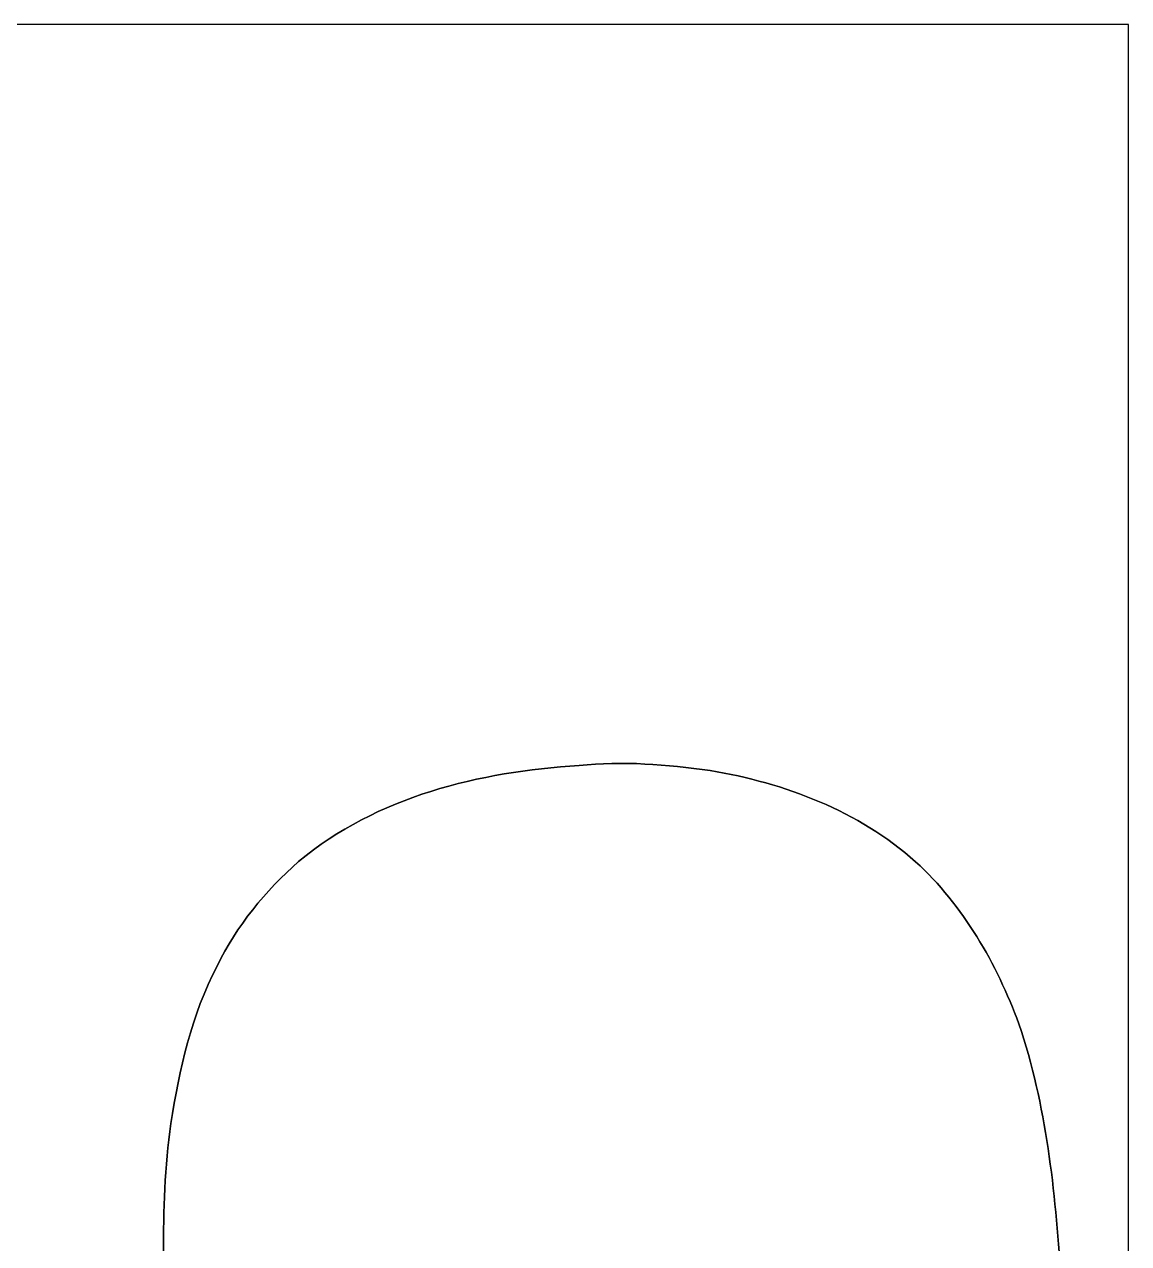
# Model space of a CAD drawing. Header units: centimetres. Extents: x -16.8 to 16.8, y -16.7 to 16.7.
# Drawn here: x 1.68 to 16.77, y 0 to 16.67 of the extents above; entities that cross this region are included whole.
import ezdxf

# ---------------------------------------------------------------- set-up
doc = ezdxf.new("R2010")
doc.units = ezdxf.units.CM
doc.header["$MEASUREMENT"] = 0
doc.layers.add('Layer 1', color=7, linetype='Continuous')

msp = doc.modelspace()

# ---------------------------------------------------------------- linework, layer by layer
at = {"layer": 'Layer 1', "color": 7}
for points, knots in [([(-16.77458, 16.66875), (-16.77458, 16.66875), (16.77458, 16.66875), (16.77458, 16.66875), (16.77458, 16.66875), (16.77458, 16.66875), (16.77458, -16.66875), (16.77458, -16.66875), (16.77458, -16.66875), (16.77458, -16.66875), (-16.77458, -16.66875), (-16.77458, -16.66875), (-16.77458, -16.66875), (-16.77458, -16.66875), (-16.77458, 16.66875), (-16.77458, 16.66875), (-16.77458, 16.66875), (-16.77458, 16.66875), (-16.77458, 16.66875), (-16.77458, 16.66875)], [0, 0, 0, 0, 0.16666667, 0.16666667, 0.16666667, 0.16666667, 0.33333333, 0.33333333, 0.33333333, 0.33333333, 0.5, 0.5, 0.5, 0.5, 0.66666667, 0.66666667, 0.66666667, 0.66666667, 1, 1, 1, 1]), ([(9.26147, 6.53697), (7.90293, 6.45336), (6.49534, 6.11258), (5.42854, 5.22429), (5.42854, 5.22429), (4.97628, 4.82071), (4.57729, 4.34552), (4.31624, 3.79483), (4.31624, 3.79483), (3.96275, 3.12808), (3.79871, 2.38231), (3.68335, 1.64218), (3.68335, 1.64218), (3.50767, 0.46002), (3.61774, -0.7366), (3.59304, -1.92581), (3.59304, -1.92581), (3.26249, -1.63759), (2.94005, -1.33138), (2.55729, -1.11231), (2.55729, -1.11231), (1.97414, -0.75424), (1.28834, -0.52881), (0.59796, -0.59831), (0.59796, -0.59831), (0.10407, -0.62442), (-0.36124, -0.85196), (-0.72319, -1.18145), (-0.72319, -1.18145), (-1.26859, -1.71768), (-1.48237, -2.5146), (-1.42381, -3.26214), (-1.42381, -3.26214), (-1.40476, -3.93206), (-1.21673, -4.58223), (-0.96449, -5.19853), (-0.96449, -5.19853), (0.16298, -7.64117), (1.31868, -10.07181), (2.44475, -12.51514), (2.44475, -12.51514), (3.02331, -13.70789), (3.55141, -14.92426), (4.14584, -16.10924), (4.14584, -16.10924), (5.89633, -16.18686), (7.64963, -16.10325), (9.40082, -16.15228), (9.40082, -16.15228), (10.29406, -16.19321), (11.1887, -16.16816), (12.08264, -16.17521), (12.08264, -16.17521), (12.74974, -16.17204), (13.4179, -16.19179), (14.08465, -16.14734), (14.08465, -16.14734), (14.09912, -16.03834), (14.11746, -15.93427), (14.13686, -15.82737), (14.13686, -15.82737), (14.62052, -13.4807), (14.92321, -11.10227), (15.20825, -8.7249), (15.20825, -8.7249), (15.52081, -5.97394), (15.94097, -3.21874), (15.84501, -0.44168), (15.84501, -0.44168), (15.7734, 0.72037), (15.64957, 1.89442), (15.27528, 3.0032), (15.27528, 3.0032), (14.96871, 3.82976), (14.51786, 4.62068), (13.86311, 5.22041), (13.86311, 5.22041), (13.08382, 5.91538), (12.07417, 6.29744), (11.055, 6.46747), (11.055, 6.46747), (10.46162, 6.55038), (9.85908, 6.60012), (9.26147, 6.53697)], [0, 0, 0, 0, 0.04545455, 0.04545455, 0.04545455, 0.04545455, 0.09090909, 0.09090909, 0.09090909, 0.09090909, 0.13636364, 0.13636364, 0.13636364, 0.13636364, 0.18181818, 0.18181818, 0.18181818, 0.18181818, 0.22727273, 0.22727273, 0.22727273, 0.22727273, 0.27272727, 0.27272727, 0.27272727, 0.27272727, 0.31818182, 0.31818182, 0.31818182, 0.31818182, 0.36363636, 0.36363636, 0.36363636, 0.36363636, 0.40909091, 0.40909091, 0.40909091, 0.40909091, 0.45454545, 0.45454545, 0.45454545, 0.45454545, 0.5, 0.5, 0.5, 0.5, 0.54545455, 0.54545455, 0.54545455, 0.54545455, 0.59090909, 0.59090909, 0.59090909, 0.59090909, 0.63636364, 0.63636364, 0.63636364, 0.63636364, 0.68181818, 0.68181818, 0.68181818, 0.68181818, 0.72727273, 0.72727273, 0.72727273, 0.72727273, 0.77272727, 0.77272727, 0.77272727, 0.77272727, 0.81818182, 0.81818182, 0.81818182, 0.81818182, 0.86363636, 0.86363636, 0.86363636, 0.86363636, 0.90909091, 0.90909091, 0.90909091, 0.90909091, 1, 1, 1, 1])]:
    msp.add_open_spline(points, degree=3, knots=knots, dxfattribs=at)
at = {"layer": 'Layer 1', "color": 250}
msp.add_open_spline([(9.26147, 6.53697), (9.85908, 6.60012), (10.46162, 6.55038), (11.055, 6.46747), (11.055, 6.46747), (12.07417, 6.29744), (13.08382, 5.91538), (13.86311, 5.22041), (13.86311, 5.22041), (14.51786, 4.62068), (14.96871, 3.82976), (15.27528, 3.0032), (15.27528, 3.0032), (15.64957, 1.89442), (15.7734, 0.72037), (15.84501, -0.44168), (15.84501, -0.44168), (15.94097, -3.21874), (15.52081, -5.97394), (15.20825, -8.7249), (15.20825, -8.7249), (14.92321, -11.10227), (14.62052, -13.4807), (14.13686, -15.82737), (14.13686, -15.82737), (14.11746, -15.93427), (14.09912, -16.03834), (14.08465, -16.14734), (14.08465, -16.14734), (13.4179, -16.19179), (12.74974, -16.17204), (12.08264, -16.17521), (12.08264, -16.17521), (11.1887, -16.16816), (10.29406, -16.19321), (9.40082, -16.15228), (9.40082, -16.15228), (7.64963, -16.10325), (5.89633, -16.18686), (4.14584, -16.10924), (4.14584, -16.10924), (3.55141, -14.92426), (3.02331, -13.70789), (2.44475, -12.51514), (2.44475, -12.51514), (1.31868, -10.07181), (0.16298, -7.64117), (-0.96449, -5.19853), (-0.96449, -5.19853), (-1.21673, -4.58223), (-1.40476, -3.93206), (-1.42381, -3.26214), (-1.42381, -3.26214), (-1.48237, -2.5146), (-1.26859, -1.71768), (-0.72319, -1.18145), (-0.72319, -1.18145), (-0.36124, -0.85196), (0.10407, -0.62442), (0.59796, -0.59831), (0.59796, -0.59831), (1.28834, -0.52881), (1.97414, -0.75424), (2.55729, -1.11231), (2.55729, -1.11231), (2.94005, -1.33138), (3.26249, -1.63759), (3.59304, -1.92581), (3.59304, -1.92581), (3.61774, -0.7366), (3.50767, 0.46002), (3.68335, 1.64218), (3.68335, 1.64218), (3.79871, 2.38231), (3.96275, 3.12808), (4.31624, 3.79483), (4.31624, 3.79483), (4.57729, 4.34552), (4.97628, 4.82071), (5.42854, 5.22429), (5.42854, 5.22429), (6.49534, 6.11258), (7.90293, 6.45336), (9.26147, 6.53697), (9.26147, 6.53697), (9.26147, 6.53697), (9.26147, 6.53697), (9.26147, 6.53697)], degree=3, knots=[0, 0, 0, 0, 0.04347826, 0.04347826, 0.04347826, 0.04347826, 0.08695652, 0.08695652, 0.08695652, 0.08695652, 0.13043478, 0.13043478, 0.13043478, 0.13043478, 0.17391304, 0.17391304, 0.17391304, 0.17391304, 0.2173913, 0.2173913, 0.2173913, 0.2173913, 0.26086957, 0.26086957, 0.26086957, 0.26086957, 0.30434783, 0.30434783, 0.30434783, 0.30434783, 0.34782609, 0.34782609, 0.34782609, 0.34782609, 0.39130435, 0.39130435, 0.39130435, 0.39130435, 0.43478261, 0.43478261, 0.43478261, 0.43478261, 0.47826087, 0.47826087, 0.47826087, 0.47826087, 0.52173913, 0.52173913, 0.52173913, 0.52173913, 0.56521739, 0.56521739, 0.56521739, 0.56521739, 0.60869565, 0.60869565, 0.60869565, 0.60869565, 0.65217391, 0.65217391, 0.65217391, 0.65217391, 0.69565217, 0.69565217, 0.69565217, 0.69565217, 0.73913043, 0.73913043, 0.73913043, 0.73913043, 0.7826087, 0.7826087, 0.7826087, 0.7826087, 0.82608696, 0.82608696, 0.82608696, 0.82608696, 0.86956522, 0.86956522, 0.86956522, 0.86956522, 0.91304348, 0.91304348, 0.91304348, 0.91304348, 1, 1, 1, 1], dxfattribs=at)

doc.saveas('drawing.dxf')
